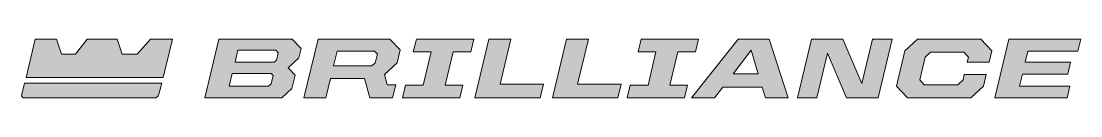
# Model space of a CAD drawing. Header units: inches. Extents: x 20.3 to 40.8, y -84.4 to -83.2.
import ezdxf

# ---------------------------------------------------------------- set-up
doc = ezdxf.new("R2010")
doc.units = ezdxf.units.IN
doc.header["$MEASUREMENT"] = 0
doc.layers.add('Layer 1', color=7, linetype='Continuous')

# ---------------------------------------------------------------- blocks, each defined once
blk = doc.blocks.new('block 2')
at = {"layer": 'Layer 1', "true_color": 0xffffff}
h = blk.add_hatch(color=7, dxfattribs=at)
h.dxf.hatch_style = 2
h.paths.add_polyline_path([(22.834, -83.224), (22.581, -83.516), (22.29, -83.516), (22.191, -83.224), (21.613, -83.224), (21.386, -83.516), (21.115, -83.516), (21.02, -83.224), (20.612, -83.224), (20.433, -83.971), (23.083, -83.971), (23.261, -83.224)])
h = blk.add_hatch(color=7, dxfattribs=at)
h.dxf.hatch_style = 2
edge = h.paths.add_edge_path()
edge.add_spline(control_points=[(20.406, -84.076), (20.406, -84.076), (20.349, -84.294), (20.349, -84.294), (20.349, -84.294), (20.349, -84.294), (20.349, -84.294), (20.34, -84.334), (20.365, -84.366), (20.405, -84.366), (20.405, -84.366), (22.908, -84.366), (22.908, -84.366), (22.948, -84.366), (22.989, -84.334), (22.999, -84.294), (22.999, -84.294), (23.054, -84.076), (23.054, -84.076), (23.054, -84.076), (20.406, -84.076), (20.406, -84.076)], knot_values=[0, 0, 0, 0, 1, 1, 1, 2, 2, 2, 3, 3, 3, 4, 4, 4, 5, 5, 5, 6, 6, 6, 7, 7, 7, 7], degree=3, periodic=1)
at = {"layer": 'Layer 1', "lineweight": 0}
blk.add_lwpolyline([(22.834, -83.224), (22.581, -83.516), (22.29, -83.516), (22.191, -83.224), (21.613, -83.224), (21.386, -83.516), (21.115, -83.516), (21.02, -83.224), (20.612, -83.224), (20.433, -83.971), (23.083, -83.971), (23.261, -83.224), (22.834, -83.224)], dxfattribs=at)
blk.add_open_spline([(20.406, -84.076), (20.406, -84.076), (20.349, -84.294), (20.349, -84.294), (20.349, -84.294), (20.349, -84.294), (20.349, -84.294), (20.34, -84.334), (20.365, -84.366), (20.405, -84.366), (20.405, -84.366), (22.908, -84.366), (22.908, -84.366), (22.948, -84.366), (22.989, -84.334), (22.999, -84.294), (22.999, -84.294), (23.054, -84.076), (23.054, -84.076), (23.054, -84.076), (20.406, -84.076), (20.406, -84.076)], degree=3, knots=[0, 0, 0, 0, 1, 1, 1, 2, 2, 2, 3, 3, 3, 4, 4, 4, 5, 5, 5, 6, 6, 6, 7, 7, 7, 7], dxfattribs=at)
blk = doc.blocks.new('block 3')
at = {"layer": 'Layer 1', "true_color": 0x231f20}
h = blk.add_hatch(color=179, dxfattribs=at)
h.dxf.hatch_style = 2
h.paths.add_polyline_path([(24.154, -83.223), (25.567, -83.223), (25.741, -83.408), (25.699, -83.584), (25.491, -83.779), (25.627, -83.923), (25.566, -84.18), (25.369, -84.366), (23.882, -84.366)])
h.paths.add_polyline_path([(24.414, -83.892), (24.356, -84.14), (25.115, -84.14), (25.166, -84.092), (25.204, -83.932), (25.166, -83.892)])
h.paths.add_polyline_path([(24.468, -83.673), (25.225, -83.673), (25.267, -83.634), (25.302, -83.488), (25.257, -83.44), (24.523, -83.44)])
h = blk.add_hatch(color=179, dxfattribs=at)
h.dxf.hatch_style = 2
h.paths.add_polyline_path([(26.308, -83.991), (26.219, -84.366), (25.798, -84.366), (26.069, -83.223), (27.457, -83.223), (27.654, -83.433), (27.596, -83.683), (27.352, -83.913), (27.404, -84.109), (27.568, -84.109), (27.508, -84.366), (27.066, -84.366), (26.964, -83.991)])
h.paths.add_polyline_path([(26.367, -83.743), (27.109, -83.743), (27.174, -83.682), (27.215, -83.516), (27.158, -83.455), (26.436, -83.455)])
h = blk.add_hatch(color=179, dxfattribs=at)
h.dxf.hatch_style = 2
h.paths.add_polyline_path([(27.967, -83.223), (29.077, -83.223), (29.017, -83.471), (28.674, -83.471), (28.522, -84.117), (28.865, -84.117), (28.806, -84.366), (27.697, -84.366), (27.755, -84.117), (28.101, -84.117), (28.253, -83.471), (27.907, -83.471)])
h = blk.add_hatch(color=179, dxfattribs=at)
h.dxf.hatch_style = 2
h.paths.add_polyline_path([(29.581, -84.101), (30.421, -84.101), (30.359, -84.366), (29.098, -84.366), (29.368, -83.223), (29.789, -83.223)])
h = blk.add_hatch(color=179, dxfattribs=at)
h.dxf.hatch_style = 2
h.paths.add_polyline_path([(31.079, -84.101), (31.919, -84.101), (31.856, -84.366), (30.595, -84.366), (30.866, -83.223), (31.286, -83.223)])
h = blk.add_hatch(color=179, dxfattribs=at)
h.dxf.hatch_style = 2
h.paths.add_polyline_path([(32.305, -83.223), (33.415, -83.223), (33.355, -83.471), (33.012, -83.471), (32.86, -84.117), (33.203, -84.117), (33.145, -84.366), (32.035, -84.366), (32.093, -84.117), (32.439, -84.117), (32.591, -83.471), (32.245, -83.471)])
h = blk.add_hatch(color=179, dxfattribs=at)
h.dxf.hatch_style = 2
h.paths.add_polyline_path([(34.179, -83.223), (34.777, -83.223), (35.146, -84.366), (34.703, -84.366), (34.64, -84.154), (33.885, -84.154), (33.724, -84.366), (33.279, -84.366)])
h.paths.add_polyline_path([(34.079, -83.897), (34.565, -83.897), (34.429, -83.436)])
h = blk.add_hatch(color=179, dxfattribs=at)
h.dxf.hatch_style = 2
h.paths.add_polyline_path([(35.592, -83.223), (36.199, -83.223), (36.567, -84.086), (36.773, -83.223), (37.149, -83.223), (36.877, -84.366), (36.267, -84.366), (35.901, -83.499), (35.696, -84.366), (35.32, -84.366)])
h = blk.add_hatch(color=179, dxfattribs=at)
h.dxf.hatch_style = 2
h.paths.add_polyline_path([(37.233, -84.139), (37.396, -83.45), (37.637, -83.223), (38.86, -83.223), (39.073, -83.45), (39.021, -83.672), (38.599, -83.672), (38.623, -83.572), (38.536, -83.479), (37.887, -83.479), (37.788, -83.572), (37.683, -84.016), (37.77, -84.109), (38.42, -84.109), (38.518, -84.016), (38.543, -83.909), (38.965, -83.909), (38.91, -84.139), (38.669, -84.366), (37.446, -84.366)])
h = blk.add_hatch(color=179, dxfattribs=at)
h.dxf.hatch_style = 2
h.paths.add_polyline_path([(39.403, -83.223), (40.791, -83.223), (40.735, -83.455), (39.77, -83.455), (39.718, -83.673), (40.595, -83.673), (40.539, -83.904), (39.663, -83.904), (39.609, -84.134), (40.58, -84.134), (40.526, -84.366), (39.133, -84.366)])
at = {"layer": 'Layer 1', "lineweight": 0}
for points in [[(24.154, -83.223), (25.567, -83.223), (25.741, -83.408), (25.699, -83.584), (25.491, -83.779), (25.627, -83.923), (25.566, -84.18), (25.369, -84.366), (23.882, -84.366), (24.154, -83.223)], [(26.308, -83.991), (26.219, -84.366), (25.798, -84.366), (26.069, -83.223), (27.457, -83.223), (27.654, -83.433), (27.596, -83.683), (27.352, -83.913), (27.404, -84.109), (27.568, -84.109), (27.508, -84.366), (27.066, -84.366), (26.964, -83.991), (26.308, -83.991)], [(27.967, -83.223), (29.077, -83.223), (29.017, -83.471), (28.674, -83.471), (28.522, -84.117), (28.865, -84.117), (28.806, -84.366), (27.697, -84.366), (27.755, -84.117), (28.101, -84.117), (28.253, -83.471), (27.907, -83.471), (27.967, -83.223)], [(29.581, -84.101), (30.421, -84.101), (30.359, -84.366), (29.098, -84.366), (29.368, -83.223), (29.789, -83.223), (29.581, -84.101)], [(31.079, -84.101), (31.919, -84.101), (31.856, -84.366), (30.595, -84.366), (30.866, -83.223), (31.286, -83.223), (31.079, -84.101)], [(32.305, -83.223), (33.415, -83.223), (33.355, -83.471), (33.012, -83.471), (32.86, -84.117), (33.203, -84.117), (33.145, -84.366), (32.035, -84.366), (32.093, -84.117), (32.439, -84.117), (32.591, -83.471), (32.245, -83.471), (32.305, -83.223)], [(34.179, -83.223), (34.777, -83.223), (35.146, -84.366), (34.703, -84.366), (34.64, -84.154), (33.885, -84.154), (33.724, -84.366), (33.279, -84.366), (34.179, -83.223)], [(35.592, -83.223), (36.199, -83.223), (36.567, -84.086), (36.773, -83.223), (37.149, -83.223), (36.877, -84.366), (36.267, -84.366), (35.901, -83.499), (35.696, -84.366), (35.32, -84.366), (35.592, -83.223)], [(37.233, -84.139), (37.396, -83.45), (37.637, -83.223), (38.86, -83.223), (39.073, -83.45), (39.021, -83.672), (38.599, -83.672), (38.623, -83.572), (38.536, -83.479), (37.887, -83.479), (37.788, -83.572), (37.683, -84.016), (37.77, -84.109), (38.42, -84.109), (38.518, -84.016), (38.543, -83.909), (38.965, -83.909), (38.91, -84.139), (38.669, -84.366), (37.446, -84.366), (37.233, -84.139)], [(39.403, -83.223), (40.791, -83.223), (40.735, -83.455), (39.77, -83.455), (39.718, -83.673), (40.595, -83.673), (40.539, -83.904), (39.663, -83.904), (39.609, -84.134), (40.58, -84.134), (40.526, -84.366), (39.133, -84.366), (39.403, -83.223)], [(24.468, -83.673), (25.225, -83.673), (25.267, -83.634), (25.302, -83.488), (25.257, -83.44), (24.523, -83.44), (24.468, -83.673)], [(34.079, -83.897), (34.565, -83.897), (34.429, -83.436), (34.079, -83.897)], [(26.367, -83.743), (27.109, -83.743), (27.174, -83.682), (27.215, -83.516), (27.158, -83.455), (26.436, -83.455), (26.367, -83.743)], [(24.414, -83.892), (24.356, -84.14), (25.115, -84.14), (25.166, -84.092), (25.204, -83.932), (25.166, -83.892), (24.414, -83.892)]]:
    blk.add_lwpolyline(points, dxfattribs=at)

msp = doc.modelspace()

# ---------------------------------------------------------------- block references
at = {"layer": 'Layer 1'}
for name in ['block 2', 'block 3']:
    msp.add_blockref(name, (0, 0), dxfattribs=at)

doc.saveas('drawing.dxf')
